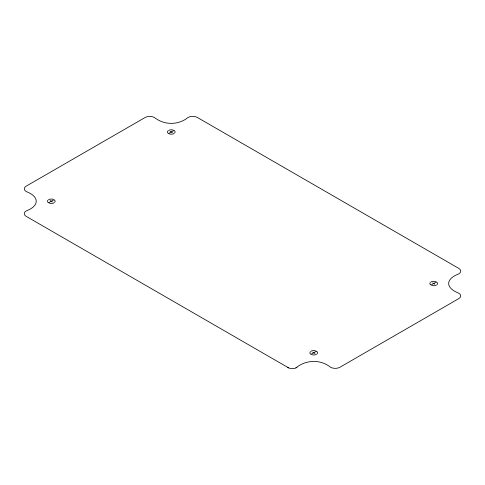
<?xml version="1.0" encoding="UTF-8"?>
<svg xmlns="http://www.w3.org/2000/svg" width="485" height="485" viewBox="0 0 485 485"><rect width="100%" height="100%" fill="white"/><g stroke="black" fill="none" stroke-linecap="round" stroke-linejoin="round"><path stroke-width="0.73" d="M297.008 367.26L295.711 367.994A5.905 3.407 0 0 1 288.866 367.994L287.563 367.26M295.905 367.897C305.756 359.7 320.439 359.076 330.503 367.236A6.681 3.856 0 0 0 339.949 367.236L458.749 298.645A6.681 3.856 0 0 0 458.749 293.189C445.272 287.975 445.315 278.978 458.792 273.855A6.681 3.856 0 0 0 458.792 268.399L197.437 117.509A6.681 3.856 0 0 0 187.992 117.509C178.347 125.336 164.166 125.282 154.497 117.534A6.681 3.856 0 0 0 145.051 117.534L26.251 186.119A6.681 3.856 0 0 0 26.251 191.575C39.582 196.577 39.558 205.979 26.208 210.914A6.681 3.856 0 0 0 26.208 216.365L288.666 367.897M168.568 130.429L168.962 130.253M173.569 133.721L173.963 133.545M48.591 199.699L48.985 199.523M53.593 202.991L53.993 202.815M431.007 281.949L431.407 281.779M436.015 285.247L436.409 285.071M311.037 351.219L311.431 351.043M316.038 354.511L316.432 354.335M170.083 131.308L172.448 132.672M432.668 282.913L434.772 284.125M50.113 200.572L52.471 201.936M312.698 352.177L314.917 353.456M436.712 282.179L436.409 281.949L431.007 285.071L430.704 284.84M174.267 130.659L173.963 130.429L168.568 133.545L168.265 133.32M316.735 351.449L316.432 351.219L311.037 354.335L310.733 354.105M54.296 199.923L53.993 199.699L48.591 202.815L48.288 202.584M311.825 350.867A3.819 2.207 0 0 1 315.644 350.867M317.038 351.673A3.819 2.207 0 0 1 317.038 353.88M315.644 354.687A3.819 2.207 0 0 1 311.825 354.687M310.43 353.88A3.819 2.207 0 0 1 310.43 351.673M437.015 282.409A3.819 2.207 0 0 1 437.015 284.61M435.621 285.416A3.819 2.207 0 0 1 431.802 285.416M430.401 284.61A3.819 2.207 0 0 1 430.401 282.409M431.802 281.603A3.819 2.207 0 0 1 435.621 281.603M174.57 130.889A3.819 2.207 0 0 1 174.57 133.09M173.175 133.896A3.819 2.207 0 0 1 169.356 133.896M167.956 133.09A3.819 2.207 0 0 1 167.956 130.889M169.356 130.083A3.819 2.207 0 0 1 173.175 130.083M54.599 200.153A3.819 2.207 0 0 1 54.599 202.36M53.198 203.166A3.819 2.207 0 0 1 49.379 203.166M47.985 202.36A3.819 2.207 0 0 1 47.985 200.153M49.379 199.347A3.819 2.207 0 0 1 53.198 199.347"/></g></svg>
